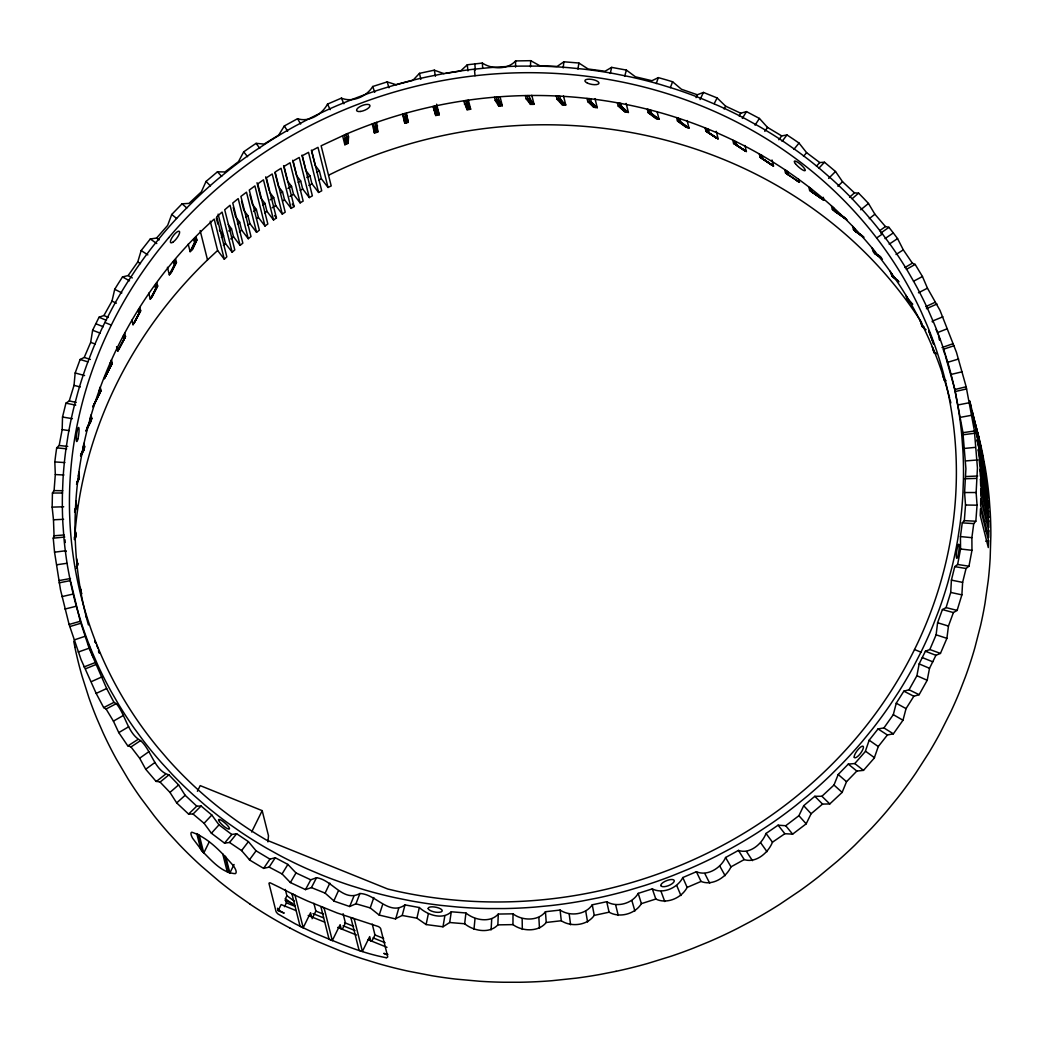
<?xml version="1.0" encoding="UTF-8"?>
<svg xmlns="http://www.w3.org/2000/svg" width="1043" height="1043" viewBox="0 0 1043 1043"><rect width="100%" height="100%" fill="white"/><g stroke="black" fill="none" stroke-linecap="round" stroke-linejoin="round"><path stroke-width="1.5" d="M88.42 624.926C47.639 479.871 103.048 318.18 214.219 219.095L224.297 259.225L226.839 256.852L216.748 216.748L222.081 212.094L232.159 252.21L234.792 249.916L224.714 209.786L230.047 205.249L240.125 245.366L242.836 243.149L232.758 203.033L238.195 198.613L248.26 238.73L250.998 236.539L240.92 196.423L246.487 192.186L256.565 232.302L259.355 230.19L249.277 190.074L254.909 185.915L264.987 226.031L267.829 224.01L257.764 183.881L263.462 179.826L273.54 219.956L276.434 217.974L266.356 177.845L272.21 173.985L282.288 214.102L285.208 212.172L275.13 172.043L281.062 168.275L291.14 208.391L294.126 206.553L284.048 166.437M74.861 539.361L76.1 536.558L75.213 529.922M445.661 73.414L460.55 71.002L467.277 64.796L482.322 63.075C491.944 69.359 507.498 69.959 515.594 60.924L530.691 60.677L540.039 65.865L557.145 66.426L563.885 61.785L578.878 63.023L588.135 68.994L605.031 71.237L611.641 67.378L626.361 70.077L635.448 76.817L651.94 80.715L658.329 77.625L665.486 79.633L672.605 81.758L681.444 89.268L697.337 94.757L703.438 92.423L717.128 97.938L725.628 106.177L740.765 113.218L746.475 111.601L759.421 118.446L767.505 127.389L781.702 135.903L786.97 134.951L793.045 138.954L799.029 143.06L806.617 152.669L819.746 162.552L824.478 162.239L835.508 171.508L842.548 181.717L854.439 192.864L858.585 193.138L863.591 198.261L868.48 203.463L874.894 214.232L885.429 226.527L888.923 227.322L893.303 232.928L897.567 238.599L903.303 249.851L912.364 263.162L915.154 264.414L922.455 276.512L927.462 288.194L939.991 310.371L956.457 352.325L966.157 386.757L974.358 430.537L977.447 467.994L976.131 492.531L977.056 505.19L975.831 521.226L973.745 523.625L971.88 537.693L971.972 550.313L968.96 566.193L966.04 568.513L962.624 582.372L961.881 594.849L957.122 610.416L953.393 612.567L948.452 626.061L946.901 638.342L940.447 653.413L935.923 655.304L929.522 668.302L927.201 680.284L919.118 694.69L913.837 696.255L906.041 708.614L902.99 720.231L893.369 733.829L887.384 734.989L878.271 746.553L874.217 758.118L863.487 770.373L856.838 771.064L846.512 781.715L842.144 792.393L829.785 803.931L822.536 804.088L811.115 813.723L806.174 823.84L792.641 834.139L784.857 833.709L772.472 842.196C768.3 852.679 756.084 863.461 744.207 859.588L730.987 866.85C726.189 877.398 712.538 886.172 701.052 881.439L687.141 887.41C681.653 897.919 666.881 904.516 655.838 899.04L641.393 903.642C635.187 914.02 619.594 918.283 609.086 912.195L594.249 915.376C587.3 925.493 571.238 927.331 561.277 920.747L546.232 922.468C538.54 932.194 522.334 931.568 512.973 924.62L513 913.824L498.28 914.059C490.184 923.251 474.382 920.161 465.908 912.977L451.293 911.778C442.493 920.304 427.252 914.854 419.351 907.54L405.01 904.907C388.948 916.262 375.871 893.877 359.913 893.512C343.238 902.69 332.143 879.64 316.511 877.737L310.762 879.81L305.508 889.601L290.371 882.561L282.079 873.943L269.146 867.098L263.631 868.389L249.838 860.149L241.585 850.593L229.538 842.483L224.519 843.122L211.39 833.24L204.076 823.305L193.046 814.035L188.587 814.061L176.684 802.914L169.97 792.406L160.087 782.081L155.915 781.194L145.707 769.252L139.645 758.222L130.988 746.944L127.546 745.536L118.772 732.616L113.413 721.13L106.099 709.031L103.674 707.584L96.178 693.412L81.028 659.541L69.099 624.457L60.481 589.738L54.549 552.19L53.245 538.175L54.053 535.789L53.48 519.792L52.15 507.133L52.437 493.013L54.08 490.588L55.305 474.565L54.823 461.919L55.683 454.878L56.687 447.851L59.164 445.465L62.176 429.586L62.515 417.031L65.944 403.172L69.255 400.929L74.014 385.362L75.174 372.977L80.115 359.483L84.222 357.449L90.676 342.378L92.631 330.24L99.046 317.241L103.935 315.494L112.005 301.088L114.717 289.289L118.563 283.083L122.513 276.93L128.146 275.561L137.754 261.949L141.183 250.555L150.283 238.99L156.593 238.039L167.649 225.405L171.73 214.48L182.043 203.828L188.992 203.385L201.351 191.847L206.032 181.456L217.439 171.821L224.962 171.952L238.495 161.639L243.71 151.835L249.864 147.545L256.096 143.347L264.114 144.077L278.677 135.121L284.348 125.955L297.568 118.693C309.067 122.618 322.17 114.195 327.515 104.104L341.426 98.133C352.534 102.827 366.732 96.504 372.716 86.504L387.175 81.902L396.236 84.757M515.568 67.091L515.594 60.924M945.401 355.832L954.88 389.534L962.885 432.219L965.909 468.737L964.579 492.531L965.518 505.008L964.319 520.64L962.259 522.856L960.434 536.571L960.564 548.996L957.63 564.485L954.749 566.623L951.412 580.13L950.721 592.437L946.079 607.6L942.416 609.568L937.592 622.736L936.119 634.822L929.835 649.515L925.389 651.236L919.144 663.909L916.914 675.721L909.04 689.775L903.851 691.17L896.25 703.217L893.303 714.664L883.929 727.923L878.05 728.927L869.171 740.204L865.247 751.612L854.791 763.554L848.272 764.102L838.207 774.493L833.983 785.04L821.923 796.278L814.831 796.304L803.697 805.691L798.912 815.691L785.718 825.73L778.091 825.182L766.018 833.461C762.094 843.748 750.034 854.465 738.457 850.41L725.576 857.502C721.052 867.88 707.558 876.602 696.385 871.726L682.813 877.541C677.624 887.919 663.022 894.464 652.305 888.884L638.212 893.369C632.319 903.642 616.908 907.853 606.713 901.713L592.255 904.803C585.631 914.854 569.739 916.654 560.104 910.057L545.437 911.725C538.071 921.425 522.048 920.76 513 913.824M988.816 530.965L988.699 537.588L980.616 505.425L980.733 498.802L988.816 530.965L985.961 531.291M988.595 540.913L988.295 547.549L980.224 515.372L980.511 508.736L988.595 540.913L985.713 541.239M305.508 889.601L311.44 887.606L325.116 893.121L334.255 901.204L349.692 906.523L355.95 903.786L370.226 907.918L379.196 915.076L395.18 918.857L402.207 915.467L416.913 918.166L426.105 924.554L442.988 926.784L449.676 922.52L464.67 923.759C473.444 930.982 489.428 934.046 497.863 924.867L498.28 914.059M530.457 66.856L530.691 60.677M74.548 512.009L76.569 507.628L75.93 500.979L76.634 505.959L74.757 510.405M491.097 929.926L491.709 919.118M772.003 159.996L773.515 166.033L763.111 159.005L762.277 155.681C726.932 135.134 688.628 119.762 649.02 109.645A445.348 412.637 -14.1 0 0 588.76 98.577L589.595 101.901L595.514 107.494L591.355 102.136L590.521 98.811C507.798 88.851 422.611 101.432 346.054 134.208L346.889 137.533L346.498 144.051L344.438 134.938M348.545 136.855L348.14 143.347L344.868 144.755L345.272 138.263L348.545 136.855L347.71 133.543M267.934 841.897L268.481 835.73L262.184 810.646L200.204 785.614L197.414 791.285M404.593 113.518L405.427 116.829L404.84 123.296L408.269 122.331L406.314 113.061M473.978 929.352L475.021 918.57M76.517 484.291L79.203 478.724L78.812 472.088M464.67 923.759L465.908 912.977M563.181 67.938L563.885 61.785M449.676 922.52L451.293 911.778M577.952 69.164L578.878 63.023M442.988 926.784L444.8 916.067M81.08 455.817L83.975 449.976L84.666 446.704L83.831 443.379M374.972 122.918L375.806 126.242L374.489 133.061L377.853 131.874L376.666 122.357M426.105 924.554L428.334 913.877M416.913 918.166L419.351 907.54M610.259 73.453L611.641 67.378M402.207 915.467L405.01 904.907M624.757 76.113L626.361 70.077M90.467 416.613L91.302 419.925L85.852 431.176L90.871 421.555L91.797 418.321L90.963 414.997M395.688 918.961L398.674 908.44M379.196 915.076L382.612 904.646M99.567 388.661L100.402 391.972L93.609 405.101L101.015 390.395L93.023 406.692L101.015 390.395L100.18 387.07M370.226 907.918L373.824 897.541M656.269 83.557L658.329 77.625M76.778 560.417L77.612 563.728L76.504 566.688L77.612 563.728L76.66 558.761M355.95 903.786L359.913 893.512M670.349 87.625L672.605 81.758M188.222 244.153L190.113 251.689L192.538 249.186L196.892 239.994L196.058 236.67M74.34 539.166L76.048 534.903L75.213 531.578M74.34 537.51L76.048 533.234M349.692 906.523L353.838 896.302M76.556 568.305L77.612 563.728M110.714 361.295L111.549 364.62L105.043 377.031L112.266 363.081L104.339 378.583L112.266 363.081L111.432 359.757M167.441 267.282L169.331 274.831L176.45 262.393L175.615 259.068M74.809 537.706L76.048 534.903M76.869 482.726L79.385 477.055L78.551 473.744M333.786 901.022L338.336 890.944M696.046 97.638L697.337 94.757M74.614 510.353L76.634 505.959M80.846 455.713L84.287 448.334L83.453 445.009M80.52 455.556L84.666 446.704M195.654 241.22L191.325 250.437L195.654 241.22L194.819 237.895M325.116 893.121L329.849 883.121M700.062 99.567L703.438 92.423M190.113 251.689L194.467 242.498L193.633 239.173M192.538 249.186L196.892 239.994M148.758 293.174L150.27 299.211L157.676 286.03L156.841 282.705M76.726 482.635L79.385 477.055M86.999 428.165L91.797 418.321L86.856 428.008M200.83 849.693L196.788 833.592L197.818 834.152L201.729 850.762C211.142 859.875 221.39 872.822 235.275 873.669A28.291 6.597 39.7 0 0 233.241 865.573C221.69 852.496 208.535 837.751 191.743 832.184L191.169 832.666A27.248 5.332 46.5 0 0 192.538 838.142L203.763 853.005L209.356 841.649M224.871 855.951L229.082 872.743L229.851 873.03L234.062 864.491M251.65 832.001L262.184 810.646M278.129 910.682L277.542 908.244A6.688 1.982 26.2 0 0 284.191 913.12L278.129 910.682L281.154 904.568L296.173 910.63M284.504 906.693L286.408 902.847L285.378 898.779L286.89 895.715L285.313 889.431M303.187 927.749L295 895.168L291.884 893.642L300.071 926.223L303.187 927.749L310.579 912.729L311.714 917.227M312.092 918.727L315.86 911.074L313.904 903.329M332.3 940.564L324.112 907.984L320.892 906.68L329.08 939.274L332.3 940.564L340.135 924.672L341.27 929.17M342.273 929.391L345.416 923.016L343.082 913.707M362.403 951.399L354.216 918.818L350.891 917.749L359.079 950.329L362.403 951.399L369.691 936.614L370.826 941.099M371.829 941.334L374.972 934.958L372.247 924.098M80.676 455.635L84.287 448.334M175.302 263.71L170.452 273.501L175.302 263.71L174.468 260.385M81.041 453.992L82.488 451.071M169.331 274.831L174.207 265.052L173.373 261.728M171.573 272.171L176.45 262.393M93.023 406.692L100.402 391.972M104.874 322.496L111.797 309.067A452.493 419.247 -14.1 0 1 127.09 282.875L135.447 270.15A452.493 419.247 -14.1 0 1 153.53 245.496L163.23 233.606A452.493 419.247 -14.1 0 1 183.907 210.764L194.845 199.839A452.493 419.247 -14.1 0 1 217.883 179.057L229.955 169.227A452.493 419.247 -14.1 0 1 255.105 150.727L268.155 142.096A452.493 419.247 -14.1 0 1 295.143 126.086L309.041 118.746A452.493 419.247 -14.1 0 1 337.567 105.408L352.169 99.437A452.493 419.247 -14.1 0 1 381.921 88.916L397.044 84.379A452.493 419.247 -14.1 0 1 427.695 76.778L443.197 73.727A452.493 419.247 -14.1 0 1 474.422 69.151L490.106 67.612A452.493 419.247 -14.1 0 1 521.552 66.1L537.275 66.1A452.493 419.247 -14.1 0 1 568.591 67.665L584.171 69.203A452.493 419.247 -14.1 0 1 615.031 73.818L630.285 76.882A452.493 419.247 -14.1 0 1 660.349 84.509L675.108 89.059A452.493 419.247 -14.1 0 1 704.038 99.62L718.171 105.604A452.493 419.247 -14.1 0 1 745.654 118.967L758.965 126.333A452.493 419.247 -14.1 0 1 784.701 142.356L797.074 151.013A452.493 419.247 -14.1 0 1 820.776 169.527L832.079 179.37A452.493 419.247 -14.1 0 1 853.487 200.178L863.578 211.116A452.493 419.247 -14.1 0 1 882.456 233.971L891.23 245.874A452.493 419.247 -14.1 0 1 907.384 270.541L914.737 283.279A452.493 419.247 -14.1 0 1 927.983 309.497L933.85 322.926A452.493 419.247 -14.1 0 1 944.032 350.383L948.348 364.372A452.493 419.247 -14.1 0 1 955.362 392.781L958.074 407.174A452.493 419.247 -14.1 0 1 961.855 436.222L962.924 450.837A452.493 419.247 -14.1 0 1 963.419 480.21L962.845 494.917A452.493 419.247 -14.1 0 1 960.042 524.277L957.826 538.905A452.493 419.247 -14.1 0 1 951.777 567.94L947.944 582.32A452.493 419.247 -14.1 0 1 938.7 610.729L933.289 624.705A452.493 419.247 -14.1 0 1 920.956 652.149L914.033 665.577A452.493 419.247 -14.1 0 1 898.74 691.783L890.383 704.507A452.493 419.247 -14.1 0 1 872.3 729.161L862.6 741.051A452.493 419.247 -14.1 0 1 841.923 763.893L830.971 774.819A452.493 419.247 -14.1 0 1 807.934 795.6L795.874 805.431A452.493 419.247 -14.1 0 1 770.725 823.931L757.661 832.562A452.493 419.247 -14.1 0 1 730.687 848.559L716.776 855.912A452.493 419.247 -14.1 0 1 688.25 869.249L673.661 875.22A452.493 419.247 -14.1 0 1 643.909 885.742L628.786 890.279A452.493 419.247 -14.1 0 1 598.121 897.88L582.633 900.917A452.493 419.247 -14.1 0 1 551.408 905.507L535.724 907.032A452.493 419.247 -14.1 0 1 504.277 908.557L488.554 908.544A452.493 419.247 -14.1 0 1 457.225 906.993L441.658 905.454A452.493 419.247 -14.1 0 1 410.799 900.839L395.545 897.775A452.493 419.247 -14.1 0 1 365.48 890.148L350.709 885.585A452.493 419.247 -14.1 0 1 321.779 875.038L307.659 869.054A452.493 419.247 -14.1 0 1 280.176 855.69L266.852 848.324A452.493 419.247 -14.1 0 1 241.129 832.301L228.743 823.644A452.493 419.247 -14.1 0 1 205.041 805.131L193.75 795.288A452.493 419.247 -14.1 0 1 172.343 774.48L162.252 763.541A452.493 419.247 -14.1 0 1 143.373 740.686L134.599 728.783A452.493 419.247 -14.1 0 1 118.446 704.103L111.079 691.366A452.493 419.247 -14.1 0 1 97.846 665.16L91.98 651.719A452.493 419.247 -14.1 0 1 81.784 624.262L77.482 610.272A452.493 419.247 -14.1 0 1 70.455 581.877L67.756 567.483A452.493 419.247 -14.1 0 1 63.975 538.436L62.906 523.808A452.493 419.247 -14.1 0 1 62.411 494.447L62.984 479.741A452.493 419.247 -14.1 0 1 65.774 450.38L67.991 435.752A452.493 419.247 -14.1 0 1 74.053 406.718L77.886 392.324A452.493 419.247 -14.1 0 1 87.13 363.929L92.527 349.953A452.493 419.247 -14.1 0 1 104.874 322.496L111.314 325.103M131.9 320.188L133.035 324.712L140.675 310.762L139.84 307.437M87.077 428.243L91.302 419.925M156.633 287.399L151.3 297.816L156.633 287.399L155.798 284.087M311.44 887.606L316.511 877.737M714.22 103.583L717.128 97.938M123.843 334.66L124.678 337.984L118.511 349.705L125.512 336.485L124.678 333.173M104.339 378.583L111.549 364.62M150.27 299.211L155.642 288.807L154.807 285.495M152.317 296.421L157.676 286.03M124.678 337.984L117.703 351.217L116.568 346.693M139.736 312.209L133.947 323.252L139.736 312.209L138.902 308.884M133.035 324.712L138.836 313.669L138.002 310.345M134.873 321.805L140.675 310.762M117.703 351.217L125.512 336.485M724.129 108.98L725.628 106.177M290.371 882.561L296.003 872.939L287.881 864.412L275.274 857.737L269.928 859.132L263.631 868.389M739.148 115.969L740.765 113.218M282.079 873.943L287.881 864.412M742.329 118.407L746.475 111.601M269.146 867.098L275.274 857.737M755.041 125.134L759.421 118.446M764.806 131.366L767.505 127.389M249.42 859.875L256.083 850.827L248.403 841.636L236.657 833.735L231.794 834.491L224.519 843.122M778.86 139.775L781.702 135.903M241.585 850.593L248.403 841.636M782.107 141.353L786.97 134.951M229.538 842.483L236.657 833.735M793.945 149.305L799.029 143.06M803.501 156.359L806.617 152.669M211.39 833.24L218.991 824.857L211.833 815.039L201.077 806.004L196.762 806.161L188.587 814.061M816.486 166.137L819.746 162.552M204.076 823.305L211.833 815.039M818.938 168.145L824.478 162.239M444.057 73.688L434.305 70.168L419.482 73.349L412.885 80.337L396.731 84.613M193.046 814.035L201.077 806.004M828.624 178.392L835.508 171.508M837.881 186.228L842.548 181.717M75.083 532.178A456.951 423.38 -14.1 0 1 207.518 259.903L217.609 250.489L210.243 221.168M176.684 802.914L185.159 795.288L178.588 784.923L168.94 774.845C154.586 771.116 151.3 749.917 140.57 740.595C127.585 733.359 125.642 714.794 116.308 703.621L113.974 702.343L106.66 688.523L89.281 648.655L80.128 620.846L70.768 581.942M849.602 197.218L854.439 192.864M221.39 237.426L223.502 235.575L219.369 230.19M223.385 245.366L225.497 243.527L218.117 214.128M169.97 792.406L178.588 784.923M852.131 198.757L858.585 193.138M160.087 782.081L168.94 774.845M860.736 209.799L868.48 203.463M228.782 230.972L231.494 228.756L228.208 224.467M237.465 223.893L239.642 222.12L235.549 216.788L233.241 207.596M230.777 238.912L233.489 236.709L231.494 228.756M239.46 231.833L241.637 230.073L239.642 222.12M156.241 781.546L165.224 774.454M869.275 218.665L874.894 214.232M245.731 217.413L247.947 215.718L243.84 210.36L241.533 201.169M247.726 225.366L249.955 223.671L247.947 215.718M145.707 769.252L154.951 762.472M879.653 230.764L885.429 226.527M253.501 211.494L256.369 209.46L252.289 204.115L249.981 194.924M262.653 205.002L264.935 203.372L260.867 198.053L257.008 182.734M256.461 218.769L258.377 217.4L256.369 209.46M264.648 212.941L266.93 211.325L264.935 203.372M139.645 758.222L149.006 751.586M880.722 233.124L888.923 227.322M876.628 237.973L882.456 233.971M885.012 238.612L893.303 232.928M272.171 207.805L275.665 205.471L273.683 197.531L269.576 192.173M270.163 199.852L273.683 197.531M130.988 746.944L140.57 740.595M889.184 244.166L897.567 238.599M127.833 745.928L137.52 739.722M896.028 254.505L903.303 249.851M283.892 166.528L290.045 162.747L300.123 202.863L303.161 201.09L293.083 160.974L299.224 157.467L309.302 197.596L312.365 195.836L302.287 155.72L308.519 152.343L318.597 192.46L321.726 190.804L311.648 150.687L317.985 147.337L328.037 187.466L331.205 185.928L321.127 145.798L346.054 134.208M280.541 193.033L282.523 191.808L278.429 186.475L274.974 172.682M287.907 188.496L291.505 186.28L287.425 180.947M282.536 200.973L284.517 199.761L282.523 191.808M289.902 196.436L293.5 194.233L291.505 186.28M118.772 732.616L128.68 726.749M904.933 267.556L912.364 263.162M298.22 182.382L300.671 180.987L296.551 175.602L292.692 160.283M300.215 190.334L302.666 188.926L300.671 180.987M113.413 721.13L123.426 715.42M906.38 269.407L915.154 264.414M308.806 185.445L311.935 183.764L309.94 175.824L305.821 170.452L301.975 155.133M306.798 177.479L309.94 175.824M316.837 172.173L319.354 170.843L315.234 165.485L311.388 150.166M318.858 180.113L321.374 178.77L319.354 170.843M106.099 709.031L116.308 703.621M913.525 281.245L922.455 276.512M103.674 707.584L113.974 702.343M918.453 292.783L927.462 288.194M328.714 175.146L337.124 171.039A456.951 423.38 -14.1 0 1 921.582 322.456M96.178 693.412L106.66 688.523M925.78 306.642L934.958 302.366M91.575 681.535L102.136 676.816M926.419 308.728L936.992 304.008M85.695 668.732L96.399 664.339M942.872 316.798L932.155 321.205L932.416 321.961M84.027 666.946L94.809 662.722M937.67 332.534L947.109 328.832M372.208 124.013L374.489 133.061L374.137 126.868L377.501 125.668L376.171 132.461L375.806 126.242M78.186 652.071L89.124 648.211M942.012 347.567L952.95 343.721M74.366 639.88L85.357 636.204M954.202 345.663L943.198 349.34L944.958 354.529M402.559 114.248L404.84 123.296L403.719 117.351L407.148 116.373L406.561 122.813L405.427 116.829M69.972 626.53L81.08 623.179M947.487 362.364L958.595 359.014M69.099 624.457L80.272 621.289M950.864 374.489L962.168 371.79M64.979 609.034L76.243 606.257M954.88 389.534L966.157 386.757M433.862 109.763L437.356 109.02L439.259 114.769L435.765 115.512L433.028 106.438M61.98 596.609L73.284 594.015M955.271 391.529L966.587 388.935M616.113 971.307L600.22 974.423A462.479 428.504 -14.1 0 1 576.231 978.151L552.099 980.694A464.461 430.342 -14.1 0 1 519.844 982.258L503.73 982.245A462.492 428.517 -14.1 0 1 479.611 981.254L455.635 979.077A461.893 427.956 -14.1 0 1 431.854 975.713L408.334 971.189A464.278 430.172 -14.1 0 1 377.501 963.367L362.351 958.7A462.192 428.23 -14.1 0 1 340.018 950.773L318.193 941.738A463.209 429.168 -14.1 0 1 296.955 931.634L290.006 928.035M59.112 582.841L70.494 580.586M958.061 404.945L969.442 402.702M59.073 580.573L70.494 578.513M960.642 417.278L972.063 415.205M464.422 104.144L467.955 103.622L470.654 109.228L467.121 109.75L463.587 100.819M56.713 564.771L66.752 563.311M962.95 432.676L974.41 431.007M54.549 552.19L66.035 550.704L66.165 551.499M962.52 434.84L974.019 433.353M984.462 491.814L987.304 491.501L987.825 498.046L979.742 465.869L979.221 459.324L987.304 491.501M985.687 511.5L988.542 511.174L988.738 517.758L980.655 485.595L980.472 478.998L988.542 511.174M985.961 521.383L988.803 521.057L988.855 527.667L980.772 495.49L980.72 488.88L988.803 521.057M53.245 538.175L64.77 537.041M963.784 448.503L975.309 447.369M495.256 100.519L498.802 100.219L502.309 105.747L498.75 106.034L495.256 100.519L494.421 97.195M54.053 535.789L64.145 534.955M965.544 460.941L977.082 459.989M53.48 519.792L63.584 519.31M966.105 476.547L977.656 475.999M526.193 98.902L529.753 98.837L534.068 104.326L530.509 104.378L526.193 98.902L525.359 95.578M52.15 507.133L63.701 506.781M964.853 478.763L976.404 478.411M512.973 924.62L497.863 924.867M52.437 493.013L62.541 493.013M964.579 492.531L976.131 492.531M54.08 490.588L62.736 490.731M965.518 505.008L977.056 505.19M557.105 99.307L560.652 99.476L565.762 104.978L562.229 104.795L557.105 99.307L556.271 95.982M55.305 474.565L63.936 474.995M964.319 520.64L975.831 521.226M54.823 461.919L64.875 462.584M962.259 522.856L973.745 523.625M587.835 101.732L591.355 102.136L597.261 107.69L593.754 107.286L587.835 101.732L587 98.407M56.687 447.851L66.687 448.829M960.434 536.571L971.88 537.693M59.164 445.465L67.717 446.456M960.564 548.996L971.972 550.313M62.176 429.586L69.255 430.655M957.63 564.485L968.96 566.193M618.238 106.151L619.972 106.451L626.674 112.149L621.693 106.79L620.859 103.466L617.404 102.84L618.238 106.151L624.94 111.836L628.408 112.475L626.139 103.426M62.515 417.031L72.397 418.686M954.749 566.623L966.04 568.513M65.944 403.172L75.748 405.127M951.412 580.13L962.624 582.372M619.138 103.127L619.972 106.451L621.693 106.79L628.408 112.475M69.255 400.929L76.23 402.442M950.721 592.437L961.881 594.849M649.854 112.97L659.033 119.28L651.549 113.426L648.146 112.566L647.312 109.241L649.02 109.645L649.854 112.97L657.338 118.85L648.146 112.566L655.643 118.42L659.033 119.28L657.142 111.744M74.014 385.362L80.311 386.966M946.079 607.6L957.122 610.416M75.174 372.977L84.587 375.545M942.416 609.568L953.393 612.567M937.592 622.736L948.452 626.061M80.115 359.483L87.86 361.856M687.115 120.545L689.006 128.093L680.753 122.018L677.442 120.936L676.607 117.611M84.222 357.449L90.389 359.444M936.119 634.822L946.901 638.342M90.676 342.378L95.239 344.034M929.835 649.515L940.447 653.413M716.28 131.314L718.171 138.849L705.955 131.209L705.12 127.885M92.631 330.24L100.167 333.147M925.389 651.236L935.923 655.304M914.515 649.554L920.956 652.149M95.773 323.721L103.244 326.733M922.325 657.598L932.781 661.823M316.003 911.139L323.513 914.176M344.555 922.664L353.577 926.314M374.606 934.815L383.628 938.452M285.078 900.396L292.575 903.421M286.408 902.847L295.026 906.328M312.991 913.59L323.513 917.84M343.043 925.728L355.063 930.591M373.107 937.866L385.128 942.729M308.193 915.48L324.621 922.129M337.723 927.423L356.523 935.01M367.944 939.626L386.992 947.318M387.409 954.827L383.785 953.354A6.688 1.982 26.2 0 0 387.866 954.358M99.046 317.241L106.451 320.384M919.144 663.909L929.522 668.302M310.762 879.81L296.003 872.939M103.935 315.494L108.342 317.45M916.914 675.721L927.201 680.284M744.871 145.485L746.384 151.522L733.568 143.347L732.734 140.036M112.005 301.088L116.334 303.2M909.04 689.775L919.118 694.69M114.717 289.289L121.848 292.914M903.851 691.17L913.837 696.255M122.513 276.93L129.515 280.789M896.25 703.217L906.041 708.614M763.111 159.005L760.138 157.297L759.304 153.973M269.928 859.132L256.083 850.827M128.146 275.561L132.292 277.933M893.303 714.664L902.99 720.231M137.754 261.949L140.453 263.644M883.929 727.923L893.369 733.829M785.535 172.969L788.365 174.885L787.53 171.56L784.701 169.644L785.535 172.969L799.433 182.316L798.677 179.305M141.183 250.555L147.845 254.883M878.05 728.927L887.384 734.989M735.146 144.077L746.384 151.522L733.568 143.347L744.832 150.766L735.146 144.077L734.311 140.753M707.584 131.835L718.171 138.849L705.955 131.209L716.567 138.197L707.584 131.835L706.75 128.511M761.651 158.132L773.515 166.033L760.138 157.297L772.029 165.172L761.651 158.132L760.816 154.807A445.348 412.637 -14.1 0 1 798.312 179.096C871.752 232.067 927.136 310.371 949.665 398.322M679.11 121.444L689.006 128.093L685.694 126.998L677.442 120.936L687.35 127.546L679.11 121.444L678.276 118.12M796.591 180.413L799.433 182.316L786.97 173.907L786.135 170.583M808.794 186.984L809.629 190.308L823.996 200.295L823.24 197.283M810.998 191.338L822.653 199.252L809.629 190.308L823.996 200.295L810.998 191.338L810.163 188.014M844.595 217.609L832.314 209.213L831.48 205.901M832.757 207.009L834.83 211.481L845.873 219.03L832.314 209.213L847.099 219.877M833.592 210.334L845.847 218.743M249.955 904.046L237.256 895.168A461.893 427.956 -14.1 0 1 218.887 881.074L201.364 866.081A463.809 429.729 -14.1 0 1 179.409 844.739L169.057 833.526A462.636 428.647 -14.1 0 1 154.364 816.056L140.701 797.869A462.075 428.125 -14.1 0 1 128.093 779.004L116.581 759.5A464.63 430.485 -14.1 0 1 102.996 732.616L96.986 718.836A462.479 428.504 -14.1 0 1 88.942 697.793L82.11 676.333A464.109 430.016 -14.1 0 1 74.874 647.208M857.32 232.289L853.474 229.616L852.639 226.292M859.888 234.075L862.457 235.861M857.294 232.38L853.474 229.616L863.5 237.4M150.283 238.99L156.789 243.527M869.171 740.204L878.271 746.553M853.826 227.491L854.66 230.803L863.63 237.061M877.854 254.844L880.279 256.565M872.183 248.065L873.017 251.389L875.142 253.971L882.417 259.146M231.794 834.491L218.991 824.857M877.737 255.248L881.361 257.843M859.836 234.219L863.656 236.983M156.593 238.039L159.162 239.903M865.56 751.247L874.529 757.74M854.66 230.803L863.552 237.269M889.992 271.115L892.756 277.164L899.027 281.753M890.983 272.458L891.817 275.782L895.572 278.546M286.89 895.715L294.282 901.139M285.378 898.779L295.234 906.002M877.815 254.987L881.413 257.673M881.296 258.064L874.099 252.667L873.265 249.342M909.405 300.606L906.823 298.65L905.989 295.338M910.591 301.688L906.823 298.65L908.544 301.505L912.416 304.426M906.875 296.747L907.71 300.071L911.582 302.991M891.817 275.782L897.958 280.567M920.109 320.592L922.442 326.876L926.08 329.731M920.878 322.065L921.712 325.39L924.137 327.28M854.791 763.554L863.487 770.373M907.71 300.071L912.729 304.126M171.73 214.48L176.619 218.456M848.272 764.102L856.838 771.064M932.259 346.784L933.759 351.621L936.236 353.642M921.712 325.39L924.072 327.372M182.043 203.828L186.788 207.948M838.207 774.493L846.512 781.715M932.924 348.297L933.759 351.621L936.145 353.72M196.762 806.161L185.159 795.288M833.983 785.04L842.144 792.393M942.416 373.759L943.785 378.648L946.027 380.695M821.923 796.278L829.785 803.931M206.032 181.456L210.438 185.902M814.831 796.304L822.536 804.088M558.044 96.047L558.879 99.359L564.002 104.887L560.652 99.476L559.817 96.165M217.439 171.821L221.69 176.41M803.697 805.691L811.115 813.723M619.972 106.451L624.94 111.836M798.912 815.691L806.174 823.84M785.718 825.73L792.641 834.139M243.71 151.835L247.569 156.711M778.091 825.182L784.857 833.709M527.145 95.526L527.98 98.837L532.282 104.352L528.918 95.526M589.595 101.901L593.754 107.286M321.374 178.77L328.037 187.466M311.935 183.764L318.597 192.46M302.666 188.926L309.302 197.596M293.5 194.233L300.123 202.863M292.236 204.089L294.126 206.553M284.517 199.761L291.14 208.391M275.665 205.471L282.288 214.102M274.557 215.51L276.434 217.974M266.93 211.325L273.54 219.956M258.377 217.4L264.987 226.031M249.955 223.671L256.565 232.302M241.637 230.073L248.26 238.73M233.489 236.709L240.125 245.366M225.497 243.527L232.159 252.21M217.609 250.489L224.297 259.225M256.096 143.347L259.785 148.341M766.018 833.461L772.472 842.196M760.738 842.861L767.022 851.701M746.54 851.596L752.459 860.658M496.194 97.025L497.029 100.337L500.536 105.891L497.967 96.908M284.348 125.955L287.633 131.196M738.457 850.41L744.207 859.588M558.879 99.359L562.229 104.795M297.568 118.693L300.671 124.039M725.576 857.502L730.987 866.85M719.879 866.238L725.12 875.69M704.833 873.578L709.683 883.212M465.347 100.532L468.894 109.489L467.121 100.297M327.515 104.104L330.175 109.658M696.385 871.726L701.052 881.439M527.98 98.837L530.509 104.378M341.426 98.133L343.89 103.778M682.813 877.541L687.141 887.41M936.066 329.51L936.601 330.735M96.008 643.427L94.757 640.91L95.096 642.253M98.524 651.653L99.046 652.879M676.777 885.598L680.91 895.533M939.117 338.962L939.626 340.187M933.759 351.621L934.372 353.16L933.537 349.848M96.621 644.939L97.912 648.368M937.227 332.235L937.853 333.929M661.053 891.452L664.782 901.543M938.491 335.677L939.991 340.148M372.716 86.504L374.737 92.305M652.305 888.884L655.838 899.04M98.524 650.05L99.437 652.814M434.762 106.034L437.512 115.147L436.522 105.695M943.785 378.648L944.28 380.226L942.95 375.324M387.175 81.902L388.987 87.768M638.212 893.369L641.393 903.642M497.029 100.337L498.75 106.034M973.588 418.373L975.309 424.123A464.109 430.016 -14.1 0 1 982.519 453.262L985.283 468.007A464.109 430.016 -14.1 0 1 989.168 497.811L990.263 512.804A461.88 427.943 -14.1 0 1 990.85 535.385L990.172 558.005A462.636 428.647 -14.1 0 1 988.229 580.612L985.035 603.128A461.853 427.93 -14.1 0 1 980.589 625.5L974.892 647.664A464.109 430.016 -14.1 0 1 965.414 676.803L959.873 691.131A462.636 428.647 -14.1 0 1 950.577 712.317L940.121 733.06A462.662 428.66 -14.1 0 1 928.531 753.294L915.858 772.98A464.461 430.329 -14.1 0 1 897.319 798.26L887.358 810.463A461.853 427.93 -14.1 0 1 871.609 828.155L854.934 845.091A462.479 428.504 -14.1 0 1 837.346 861.218L818.924 876.485A461.84 427.917 -14.1 0 1 799.707 890.865L779.747 904.32A464.213 430.107 -14.1 0 1 752.068 920.721L737.805 928.257A464.604 430.472 -14.1 0 1 708.549 941.933L693.582 948.061A462.01 428.06 -14.1 0 1 670.766 956.34L647.547 963.51A464.604 430.472 -14.1 0 1 616.009 971.333M631.915 900.696L634.9 911.034M950.069 399.86L950.851 402.95M921.608 323.565L922.442 326.876M907.71 298.181L908.544 301.505M891.921 273.84L892.756 277.164M874.308 250.646L875.142 253.971M854.973 228.717L855.808 232.041M833.996 208.17L834.83 211.481M811.48 189.083L812.314 192.407M735.85 141.535L736.684 144.86M708.34 129.189L709.175 132.513M679.919 118.693L680.753 122.018M650.715 110.102L651.549 113.426M594.992 98.642L597.261 107.69M563.494 95.93L565.762 104.978M531.787 95.278L534.068 104.326M500.027 96.699L502.309 105.747M468.385 100.18L470.654 109.228M465.986 105.226L467.121 109.75L466.182 103.857M436.6 104.209L439.259 114.769M433.497 106.464L435.765 115.512L435.596 109.359M406.379 114.782L408.269 122.331M402.885 114.026L403.719 117.351M377.097 128.85L377.853 131.874M373.303 123.543L374.137 126.868M342.586 135.707L344.868 144.755M283.579 165.628L287.034 179.422M265.73 176.841L269.185 190.634M216.292 217.922L217.831 224.062M200.152 230.581L207.518 259.903M123.061 336.185L123.895 339.496M110.05 362.86L110.871 366.184M225.809 856.929L229.851 873.03M222.746 853.891L227.27 871.896M99.02 390.251L99.854 393.576M199.239 835L203.763 853.005M90.037 418.23L90.871 421.555M83.14 446.665L83.975 449.976M78.368 475.399L79.203 478.724M75.735 504.304L76.569 507.628M75.265 533.234L76.1 536.558M76.96 562.06L77.795 565.384M80.259 587.365L81.641 593.949L80.806 590.625M80.494 588.995L81.328 592.32M85.982 615.592L86.543 617.808M615.683 905.011L618.251 915.441M977.76 433.106L979.26 439.546L969.69 400.929L971.176 407.37M419.482 73.349L420.837 79.333M606.713 901.713L609.086 912.195M346.889 137.533L348.14 143.347M73.753 641.302L74.913 647.195M434.305 70.168L435.452 76.217M592.255 904.803L594.249 915.376M585.775 911.399L587.574 921.999M569.204 914.098L570.586 924.776M467.277 64.796L467.955 70.898M560.104 910.057L561.277 920.747M474.8 63.871L475.36 69.998M474.422 69.151L475.021 75.748M65.005 539.779L65.227 542.516M482.322 63.075L482.674 67.678M545.437 911.725L546.232 922.468M538.866 917.553L539.466 928.322M522.152 918.635L522.321 929.43M289.837 927.983A464.461 430.342 -14.1 0 1 249.772 903.994M74.535 539.596A456.951 423.38 -14.1 0 1 74.731 536.624M168.744 237.608L159.201 249.303A445.348 412.624 -14.1 0 0 158.275 748.092L167.78 759.187A445.348 412.624 -14.1 0 0 257.921 834.948L266.265 839.954L387.709 889.001L397.396 891.296A445.348 412.624 -14.1 0 0 841.962 754.024A445.348 412.624 -14.1 0 0 927.201 325.52L921.438 312.3A445.348 412.624 -14.1 0 0 168.757 237.608M93.088 656.66L88.068 643.401L93.088 656.66M928.7 330.709L933.641 343.981L928.7 330.709M386.223 957.709C362.038 953.172 338.897 943.185 316.198 933.785A463.418 429.364 -14.1 0 1 294.96 923.681L278.09 914.033A6.662 1.747 33.8 0 1 275.991 911.36L269.042 883.669A6.662 1.747 33.8 0 1 270.267 882.873L279.824 887.502A464.135 430.042 -14.1 0 0 308.011 901.204L337.228 913.003L378.4 926.562A6.662 2.151 18.5 0 1 380.708 928.778L387.67 956.47A6.662 2.151 18.5 0 1 386.223 957.709M979.964 442.767L971.88 410.59L981.294 449.233L979.964 442.767M981.932 452.453L973.849 420.277L983.093 458.933L981.932 452.453M983.627 462.179L975.544 430.003L984.631 468.672L983.627 462.179M985.087 471.918L977.004 439.742L985.935 478.437L985.087 471.918M986.326 481.697L978.243 449.52L978.921 456.052L987.004 488.228L986.326 481.697M988.034 501.318L979.951 469.154L980.316 475.712L988.399 507.889L988.034 501.318M218.574 820.15A7.145 1.591 41.7 0 0 224.623 826.89A7.145 1.63 40.7 0 0 229.447 828.338A7.145 1.63 40.7 0 0 223.319 821.675A7.145 1.591 41.7 0 0 218.574 820.15M854.243 757.205A7.145 2.164 -52.5 0 0 859.523 754.61A7.145 2.138 -53.5 0 0 863.395 746.736A7.145 2.138 -53.5 0 0 858.22 749.395A7.145 2.164 -52.5 0 0 854.243 757.205M660.871 885.585A7.145 2.673 -20.9 0 0 668.237 885.755A7.145 2.66 -22 0 0 674.247 880.605A7.145 2.66 -22 0 0 666.92 880.54A7.145 2.673 -20.9 0 0 660.871 885.585M428.204 908.622A7.145 2.464 11.3 0 0 435.844 912.208A7.145 2.477 10.2 0 0 442.206 910.474A7.145 2.477 10.2 0 0 434.54 907.006A7.145 2.464 11.3 0 0 428.204 908.622M77.964 438.738A7.145 1.056 -82.4 0 0 78.694 427.487A7.145 1.056 -82.4 0 0 76.322 437.33A7.145 1.056 -82.4 0 0 77.964 438.738M587.457 83.114A7.145 2.464 10.7 0 0 598.878 83.505A7.145 2.464 10.7 0 0 589.504 79.177A7.145 2.464 10.7 0 0 587.457 83.114M795.418 163.647A7.145 1.604 41.2 0 0 804.844 170.739A7.145 1.604 41.2 0 0 799.147 163.282A7.145 1.604 41.2 0 0 795.418 163.647M360.487 111.471A7.145 2.673 -21.4 0 0 369.952 105.486A7.145 2.673 -21.4 0 0 359.353 106.96A7.145 2.673 -21.4 0 0 360.487 111.471M173.294 241.898A7.145 2.151 -53 0 0 179.605 231.794A7.145 2.151 -53 0 0 172.16 237.387A7.145 2.151 -53 0 0 173.294 241.898M958.986 544.72A7.145 1.043 -82.9 0 0 957.148 548.709A7.145 1.082 -82 0 0 956.496 557.888A7.145 1.082 -82 0 0 958.452 553.911A7.145 1.043 -82.9 0 0 958.986 544.72"/></g></svg>
